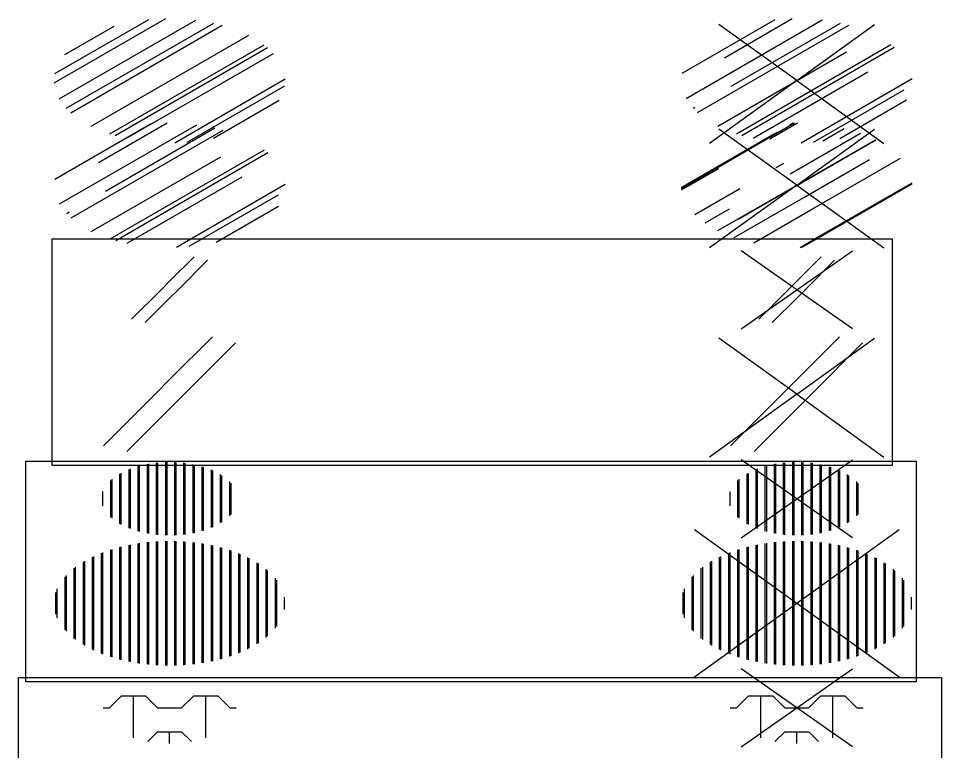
# Model space of a CAD drawing. Header units: metres. Extents: x -77 to 448, y 4806 to 5239.
# Drawn here: x -36.24 to -27.41, y 4987.58 to 4994.59 of the extents above; entities that cross this region are included whole.
import ezdxf
from ezdxf.enums import TextEntityAlignment as Align

# ---------------------------------------------------------------- set-up
doc = ezdxf.new("R2010")
doc.units = ezdxf.units.M
doc.layers.add('V-WE-VH-OPENVERHARDING_STRAATBAKSTEEN-S', color=90, linetype='Continuous', lineweight=25)
doc.styles.add('NLCS-ISO', font='NLCS-ISO.ttf')

# ---------------------------------------------------------------- blocks, each defined once
blk = doc.blocks.new('SVH-HSTEEN_KL-SO')
for p, q in [((-2.875, 0), (-2.3, 0.575)), ((-2.3, 0.575), (-1.15, 0.575)), ((-1.725, 0), (-1.725, 0.575)), ((-0.575, 0), (-1.15, 0.575)), ((0.575, 0), (1.15, 0.575)), ((1.15, 0.575), (2.3, 0.575)), ((1.725, 0), (1.725, 0.575)), ((2.875, 0), (2.3, 0.575)), ((-3.177, 0), (-2.875, 0)), ((-1.725, -1.434), (-1.725, 0)), ((-0.575, 0), (0, 0)), ((0, 0), (0.575, 0)), ((1.725, -1.442), (1.725, 0)), ((2.875, 0), (3.177, 0)), ((-1.041, -1.616), (-0.575, -1.15)), ((-0.575, -1.15), (0, -1.15)), ((0, -1.15), (0.575, -1.15)), ((0, -1.711), (0, -1.15)), ((0, -1.711), (0, -1.15)), ((1.041, -1.616), (0.575, -1.15))]:
    blk.add_line(p, q)
at = {"style": 'NLCS-ISO'}
blk.add_attdef('KLEUR', text='', height=1.8, dxfattribs=at).set_placement((4.25, 0), align=Align.MIDDLE_LEFT)
at = {"style": 'NLCS-ISO', "flags": 1}
blk.add_attdef('FUNCTIE', text='', height=1.8, dxfattribs=at).set_placement((0, -2.75), align=Align.TOP_CENTER)
blk = doc.blocks.new('SVH-KALKZANDSTEEN-SO')
at = {"linetype": 'Continuous'}
for p, q in [((-2.378, -2.685), (-2.378, 2.685)), ((-2.312, -2.702), (-2.312, 2.702)), ((-1.94, -2.786), (-1.94, 2.786)), ((-1.875, -2.798), (-1.875, 2.798)), ((-1.503, -2.863), (-1.503, 2.863)), ((-1.438, -2.873), (-1.438, 2.873)), ((-1.065, -2.919), (-1.065, 2.919)), ((-1, -2.926), (-1, 2.926)), ((-0.628, -2.956), (-0.628, 2.956)), ((-0.563, -2.96), (-0.563, 2.96)), ((-0.19, -2.973), (-0.19, 2.973)), ((-0.125, -2.974), (-0.125, 2.974)), ((0.247, -2.972), (0.247, 2.972)), ((0.312, -2.97), (0.312, 2.97)), ((0.685, -2.952), (0.685, 2.952)), ((0.75, -2.947), (0.75, 2.947)), ((1.122, -2.913), (1.122, 2.913)), ((1.188, -2.905), (1.188, 2.905)), ((1.56, -2.854), (1.56, 2.854)), ((1.625, -2.843), (1.625, 2.843)), ((1.997, -2.774), (1.997, 2.774)), ((2.062, -2.76), (2.062, 2.76)), ((2.435, -2.67), (2.435, 2.67)), ((2.5, -2.653), (2.5, 2.653)), ((-3.69, -2.214), (-3.69, 2.214)), ((-3.625, -2.245), (-3.625, 2.245)), ((-3.253, -2.405), (-3.253, 2.405)), ((-3.188, -2.43), (-3.188, 2.43)), ((-2.815, -2.56), (-2.815, 2.56)), ((-2.75, -2.58), (-2.75, 2.58)), ((2.872, -2.541), (2.872, 2.541)), ((2.938, -2.52), (2.938, 2.52)), ((3.31, -2.382), (3.31, 2.382)), ((3.375, -2.355), (3.375, 2.355)), ((-4.128, -1.978), (-4.128, 1.978)), ((-4.062, -2.016), (-4.062, 2.016)), ((3.747, -2.186), (3.747, 2.186)), ((3.812, -2.153), (3.812, 2.153)), ((4.185, -1.942), (4.185, 1.942)), ((4.25, -1.901), (4.25, 1.901)), ((-4.938, -1.335), (-4.938, 1.335)), ((-4.565, -1.676), (-4.565, 1.676)), ((-4.5, -1.726), (-4.5, 1.726)), ((4.622, -1.63), (4.622, 1.63)), ((4.688, -1.575), (4.688, 1.575)), ((-5.003, -1.263), (-5.003, 1.263)), ((5.06, -1.195), (5.06, 1.195)), ((5.125, -1.111), (5.125, 1.111)), ((-5.44, -0.52), (-5.44, 0.52)), ((-5.375, -0.689), (-5.375, 0.689)), ((5.497, -0.297), (5.497, 0.297))]:
    blk.add_line(p, q, dxfattribs=at)
at = {"style": 'NLCS-ISO'}
blk.add_attdef('KLEUR', text='', height=1.8, dxfattribs=at).set_placement((6.525, 0), align=Align.MIDDLE_LEFT)
at = {"style": 'NLCS-ISO', "flags": 1}
blk.add_attdef('FUNCTIE', text='', height=1.8, dxfattribs=at).set_placement((0, -3.975), align=Align.TOP_CENTER)
blk = doc.blocks.new('SVH-KALKZANDSTEEN_KL-SO')
at = {"linetype": 'Continuous'}
for p, q in [((-1.94, -1.404), (-1.94, 1.404)), ((-1.875, -1.429), (-1.875, 1.429)), ((-1.503, -1.552), (-1.503, 1.552)), ((-1.438, -1.57), (-1.438, 1.57)), ((-1.065, -1.653), (-1.065, 1.653)), ((-1, -1.665), (-1, 1.665)), ((-0.628, -1.717), (-0.628, 1.717)), ((-0.563, -1.724), (-0.563, 1.724)), ((-0.19, -1.747), (-0.19, 1.747)), ((-0.125, -1.749), (-0.125, 1.749)), ((0.247, -1.745), (0.247, 1.745)), ((0.312, -1.742), (0.312, 1.742)), ((0.685, -1.711), (0.685, 1.711)), ((0.75, -1.703), (0.75, 1.703)), ((1.122, -1.642), (1.122, 1.642)), ((1.188, -1.629), (1.188, 1.629)), ((1.56, -1.535), (1.56, 1.535)), ((1.625, -1.516), (1.625, 1.516)), ((1.997, -1.38), (1.997, 1.38)), ((2.062, -1.352), (2.062, 1.352)), ((-2.75, -0.933), (-2.75, 0.933)), ((-2.378, -1.193), (-2.378, 1.193)), ((-2.312, -1.23), (-2.312, 1.23)), ((2.435, -1.159), (2.435, 1.159)), ((2.5, -1.118), (2.5, 1.118)), ((-2.815, -0.875), (-2.815, 0.875)), ((2.872, -0.819), (2.872, 0.819)), ((2.938, -0.749), (2.938, 0.749)), ((-3.188, -0.342), (-3.188, 0.342))]:
    blk.add_line(p, q, dxfattribs=at)
at = {"style": 'NLCS-ISO'}
blk.add_attdef('KLEUR', text='', height=1.8, dxfattribs=at).set_placement((4.25, 0), align=Align.MIDDLE_LEFT)
at = {"style": 'NLCS-ISO', "flags": 1}
blk.add_attdef('FUNCTIE', text='', height=1.8, dxfattribs=at).set_placement((0, -2.75), align=Align.TOP_CENTER)
blk = doc.blocks.new('SVH-METSELWERK-SO')
for p, q in [((0, 0.7), (2.045, 2.745)), ((0.7, 0), (3.154, 2.454)), ((-0.7, 0), (0, 0.7)), ((-3.163, -2.463), (-0.7, 0)), ((0, -0.7), (0.7, 0)), ((-2.04, -2.74), (0, -0.7))]:
    blk.add_line(p, q)
at = {"style": 'NLCS-ISO'}
blk.add_attdef('FORMAAT', text='', height=1.8, dxfattribs=at).set_placement((-6.525, 0), align=Align.MIDDLE_RIGHT)
blk.add_attdef('KLEUR', text='', height=1.8, dxfattribs=at).set_placement((6.525, 0), align=Align.MIDDLE_LEFT)
at = {"style": 'NLCS-ISO', "flags": 1}
blk.add_attdef('FUNCTIE', text='', height=1.8, dxfattribs=at).set_placement((0, -3.975), align=Align.TOP_CENTER)
blk = doc.blocks.new('SVH-METSELWERK_KL-SO')
for p, q in [((0, 0.403), (1.176, 1.578)), ((0.403, 0), (1.814, 1.411)), ((-0.403, 0), (0, 0.403)), ((-1.819, -1.416), (-0.403, 0)), ((-1.173, -1.576), (0, -0.403)), ((0, -0.403), (0.403, 0))]:
    blk.add_line(p, q)
at = {"style": 'NLCS-ISO'}
blk.add_attdef('FORMAAT', text='', height=1.8, dxfattribs=at).set_placement((-4.25, 0), align=Align.MIDDLE_RIGHT)
blk.add_attdef('KLEUR', text='', height=1.8, dxfattribs=at).set_placement((4.25, 0), align=Align.MIDDLE_LEFT)
at = {"style": 'NLCS-ISO', "flags": 1}
blk.add_attdef('FUNCTIE', text='', height=1.8, dxfattribs=at).set_placement((0, -2.75), align=Align.TOP_CENTER)
blk = doc.blocks.new('SVH-NATUURSTEEN-SO')
for p, q in [((-5.499, 0.291), (-0.921, 2.933)), ((-5.266, -0.9), (1.3, 2.891)), ((-3.397, 1.079), (-0.115, 2.974)), ((-3.074, -0.281), (2.157, 2.739)), ((-4.704, -1.56), (2.563, 2.636)), ((-3.758, -2.224), (2.446, 1.358)), ((-2.839, -2.57), (4.544, 1.693)), ((-2.58, -2.643), (4.703, 1.562)), ((-2.026, -2.771), (3.463, 0.398)), ((0.331, -2.958), (5.524, 0.041)), ((0.942, -2.919), (5.207, -0.456)), ((-4.924, -1.35), (-4.806, -1.281)), ((2.223, -2.719), (5.206, -0.997))]:
    blk.add_line(p, q)
at = {"style": 'NLCS-ISO'}
blk.add_attdef('FORMAAT', text='', height=1.8, dxfattribs=at).set_placement((-6.621, -0.096), align=Align.MIDDLE_RIGHT)
blk.add_attdef('KLEUR', text='', height=1.8, dxfattribs=at).set_placement((6.429, -0.096), align=Align.MIDDLE_LEFT)
at = {"style": 'NLCS-ISO', "flags": 1}
blk.add_attdef('FUNCTIE', text='', height=1.8, dxfattribs=at).set_placement((0, -3.975), align=Align.TOP_CENTER)
blk = doc.blocks.new('SVH-NATUURSTEEN_01-SO')
for p, q in [((-5.521, -0.11), (-0.181, 2.973)), ((-5.49, 0.333), (-0.999, 2.926)), ((-5.283, -0.872), (1.247, 2.898)), ((-4.947, -1.325), (2.111, 2.749)), ((-5.018, 1.244), (-2.655, 2.609)), ((-4.73, -1.538), (2.519, 2.648)), ((-3.753, -2.183), (3.784, 2.168)), ((-2.861, -2.545), (4.516, 1.714)), ((-2.609, -2.622), (4.677, 1.584)), ((-2.069, -2.759), (4.966, 1.303)), ((0.241, -2.972), (5.523, 0.078)), ((0.84, -2.94), (5.506, -0.247)), ((2.102, -2.751), (5.244, -0.937))]:
    blk.add_line(p, q)
at = {"style": 'NLCS-ISO'}
blk.add_attdef('FORMAAT', text='', height=1.8, dxfattribs=at).set_placement((-6.525, 0), align=Align.MIDDLE_RIGHT)
blk.add_attdef('KLEUR', text='', height=1.8, dxfattribs=at).set_placement((6.525, 0), align=Align.MIDDLE_LEFT)
at = {"style": 'NLCS-ISO', "flags": 1}
blk.add_attdef('FUNCTIE', text='', height=1.8, dxfattribs=at).set_placement((0, -3.975), align=Align.TOP_CENTER)
blk = doc.blocks.new('V-SVH-HSTEEN_KL-SO')
for p, q in [((-2.662, -1.864), (2.662, 1.864)), ((2.662, -1.864), (-2.662, 1.864)), ((-2.875, 0), (-2.3, 0.575)), ((-2.3, 0.575), (-1.15, 0.575)), ((-1.725, 0), (-1.725, 0.575)), ((-0.575, 0), (-1.15, 0.575)), ((0.575, 0), (1.15, 0.575)), ((1.15, 0.575), (2.3, 0.575)), ((1.725, 0), (1.725, 0.575)), ((2.875, 0), (2.3, 0.575)), ((-3.177, 0), (-2.875, 0)), ((-1.725, -1.434), (-1.725, 0)), ((-0.575, 0), (0, 0)), ((0, 0), (0.575, 0)), ((1.725, -1.442), (1.725, 0)), ((2.875, 0), (3.177, 0)), ((-1.041, -1.616), (-0.575, -1.15)), ((-0.575, -1.15), (0, -1.15)), ((0, -1.15), (0.575, -1.15)), ((0, -1.711), (0, -1.15)), ((0, -1.711), (0, -1.15)), ((1.041, -1.616), (0.575, -1.15))]:
    blk.add_line(p, q)
at = {"style": 'NLCS-ISO'}
blk.add_attdef('KLEUR', text='', height=1.8, dxfattribs=at).set_placement((4.25, 0), align=Align.MIDDLE_LEFT)
at = {"style": 'NLCS-ISO', "flags": 1}
blk.add_attdef('FUNCTIE', text='', height=1.8, dxfattribs=at).set_placement((0, -2.75), align=Align.TOP_CENTER)
blk = doc.blocks.new('V-SVH-KALKZANDSTEEN-SO')
for p, q in [((-4.895, -3.524), (4.895, 3.524)), ((-4.895, 3.524), (4.895, -3.524))]:
    blk.add_line(p, q)
at = {"linetype": 'Continuous'}
for p, q in [((-2.378, -2.685), (-2.378, 2.685)), ((-2.312, -2.702), (-2.312, 2.702)), ((-1.94, -2.786), (-1.94, 2.786)), ((-1.875, -2.798), (-1.875, 2.798)), ((-1.503, -2.863), (-1.503, 2.863)), ((-1.438, -2.873), (-1.438, 2.873)), ((-1.065, -2.919), (-1.065, 2.919)), ((-1, -2.926), (-1, 2.926)), ((-0.628, -2.956), (-0.628, 2.956)), ((-0.563, -2.96), (-0.563, 2.96)), ((-0.19, -2.973), (-0.19, 2.973)), ((-0.125, -2.974), (-0.125, 2.974)), ((0.247, -2.972), (0.247, 2.972)), ((0.312, -2.97), (0.312, 2.97)), ((0.685, -2.952), (0.685, 2.952)), ((0.75, -2.947), (0.75, 2.947)), ((1.122, -2.913), (1.122, 2.913)), ((1.188, -2.905), (1.188, 2.905)), ((1.56, -2.854), (1.56, 2.854)), ((1.625, -2.843), (1.625, 2.843)), ((1.997, -2.774), (1.997, 2.774)), ((2.062, -2.76), (2.062, 2.76)), ((2.435, -2.67), (2.435, 2.67)), ((2.5, -2.653), (2.5, 2.653)), ((-3.69, -2.214), (-3.69, 2.214)), ((-3.625, -2.245), (-3.625, 2.245)), ((-3.253, -2.405), (-3.253, 2.405)), ((-3.188, -2.43), (-3.188, 2.43)), ((-2.815, -2.56), (-2.815, 2.56)), ((-2.75, -2.58), (-2.75, 2.58)), ((2.872, -2.541), (2.872, 2.541)), ((2.938, -2.52), (2.938, 2.52)), ((3.31, -2.382), (3.31, 2.382)), ((3.375, -2.355), (3.375, 2.355)), ((-4.128, -1.978), (-4.128, 1.978)), ((-4.062, -2.016), (-4.062, 2.016)), ((3.747, -2.186), (3.747, 2.186)), ((3.812, -2.153), (3.812, 2.153)), ((4.185, -1.942), (4.185, 1.942)), ((4.25, -1.901), (4.25, 1.901)), ((-4.938, -1.335), (-4.938, 1.335)), ((-4.565, -1.676), (-4.565, 1.676)), ((-4.5, -1.726), (-4.5, 1.726)), ((4.622, -1.63), (4.622, 1.63)), ((4.688, -1.575), (4.688, 1.575)), ((-5.003, -1.263), (-5.003, 1.263)), ((5.06, -1.195), (5.06, 1.195)), ((5.125, -1.111), (5.125, 1.111)), ((-5.44, -0.52), (-5.44, 0.52)), ((-5.375, -0.689), (-5.375, 0.689)), ((5.497, -0.297), (5.497, 0.297))]:
    blk.add_line(p, q, dxfattribs=at)
at = {"style": 'NLCS-ISO'}
blk.add_attdef('KLEUR', text='', height=1.8, dxfattribs=at).set_placement((6.525, 0), align=Align.MIDDLE_LEFT)
at = {"style": 'NLCS-ISO', "flags": 1}
blk.add_attdef('FUNCTIE', text='', height=1.8, dxfattribs=at).set_placement((0, -3.975), align=Align.TOP_CENTER)
blk = doc.blocks.new('V-SVH-KALKZANDSTEEN_KL-SO')
for p, q in [((-2.662, -1.864), (2.662, 1.864)), ((2.662, -1.864), (-2.662, 1.864))]:
    blk.add_line(p, q)
at = {"linetype": 'Continuous'}
for p, q in [((-1.94, -1.404), (-1.94, 1.404)), ((-1.875, -1.429), (-1.875, 1.429)), ((-1.503, -1.552), (-1.503, 1.552)), ((-1.438, -1.57), (-1.438, 1.57)), ((-1.065, -1.653), (-1.065, 1.653)), ((-1, -1.665), (-1, 1.665)), ((-0.628, -1.717), (-0.628, 1.717)), ((-0.563, -1.724), (-0.563, 1.724)), ((-0.19, -1.747), (-0.19, 1.747)), ((-0.125, -1.749), (-0.125, 1.749)), ((0.247, -1.745), (0.247, 1.745)), ((0.312, -1.742), (0.312, 1.742)), ((0.685, -1.711), (0.685, 1.711)), ((0.75, -1.703), (0.75, 1.703)), ((1.122, -1.642), (1.122, 1.642)), ((1.188, -1.629), (1.188, 1.629)), ((1.56, -1.535), (1.56, 1.535)), ((1.625, -1.516), (1.625, 1.516)), ((1.997, -1.38), (1.997, 1.38)), ((2.062, -1.352), (2.062, 1.352)), ((-2.75, -0.933), (-2.75, 0.933)), ((-2.378, -1.193), (-2.378, 1.193)), ((-2.312, -1.23), (-2.312, 1.23)), ((2.435, -1.159), (2.435, 1.159)), ((2.5, -1.118), (2.5, 1.118)), ((-2.815, -0.875), (-2.815, 0.875)), ((2.872, -0.819), (2.872, 0.819)), ((2.938, -0.749), (2.938, 0.749)), ((-3.188, -0.342), (-3.188, 0.342))]:
    blk.add_line(p, q, dxfattribs=at)
at = {"style": 'NLCS-ISO'}
blk.add_attdef('KLEUR', text='', height=1.8, dxfattribs=at).set_placement((4.25, 0), align=Align.MIDDLE_LEFT)
at = {"style": 'NLCS-ISO', "flags": 1}
blk.add_attdef('FUNCTIE', text='', height=1.8, dxfattribs=at).set_placement((0, -2.75), align=Align.TOP_CENTER)
blk = doc.blocks.new('V-SVH-METSELWERK-SO')
for p, q in [((0, 0), (-3.728, 2.684)), ((0, 0.7), (2.045, 2.745)), ((0, 0), (3.728, 2.684)), ((0.7, 0), (3.154, 2.454)), ((-0.7, 0), (0, 0.7)), ((0, 0), (-4.172, -3.003)), ((-3.163, -2.463), (-0.7, 0)), ((0, -0.7), (0.7, 0)), ((0, 0), (4.172, -3.003)), ((-2.04, -2.74), (0, -0.7))]:
    blk.add_line(p, q)
at = {"style": 'NLCS-ISO'}
blk.add_attdef('KLEUR', text='', height=1.8, dxfattribs=at).set_placement((6.525, 0), align=Align.MIDDLE_LEFT)
blk = doc.blocks.new('V-SVH-METSELWERK_KL-SO')
for p, q in [((-2.662, -1.864), (2.662, 1.864)), ((2.662, -1.864), (-2.662, 1.864)), ((0, 0.403), (1.176, 1.578)), ((0.403, 0), (1.814, 1.411)), ((-0.403, 0), (0, 0.403)), ((-1.819, -1.416), (-0.403, 0)), ((-1.173, -1.576), (0, -0.403)), ((0, -0.403), (0.403, 0))]:
    blk.add_line(p, q)
at = {"style": 'NLCS-ISO'}
blk.add_attdef('FORMAAT', text='', height=1.8, dxfattribs=at).set_placement((-4.25, 0), align=Align.MIDDLE_RIGHT)
blk.add_attdef('KLEUR', text='', height=1.8, dxfattribs=at).set_placement((4.25, 0), align=Align.MIDDLE_LEFT)
at = {"style": 'NLCS-ISO', "flags": 1}
blk.add_attdef('FUNCTIE', text='', height=1.8, dxfattribs=at).set_placement((0, -2.75), align=Align.TOP_CENTER)
blk = doc.blocks.new('V-SVH-NATUURSTEEN-SO')
for p, q in [((0, 0), (-3.728, 2.684)), ((-1.314, 2.275), (-0.102, 2.974)), ((-1.28, 2.216), (0.034, 2.975)), ((-0.334, 2.879), (-0.17, 2.974)), ((0, 0), (3.728, 2.684)), ((1.246, 2.127), (2.262, 2.714)), ((-5.521, -0.116), (-1.33, 2.304)), ((-5.518, -0.152), (-1.314, 2.275)), ((-1.33, 2.304), (-0.905, 2.549)), ((-0.314, 0.543), (3.045, 2.482)), ((0, 0), (3.768, 2.176)), ((0.01, -0.018), (3.791, 2.164)), ((-0.983, 0.84), (-0.61, 1.056)), ((0.337, -0.583), (3.478, 1.231)), ((0.68, -1.178), (4.971, 1.299)), ((-5.509, -0.225), (-3.732, 0.801)), ((0, 0), (-4.172, -3.003)), ((0, 0), (-0.062, -0.036)), ((1.33, -2.304), (5.521, 0.116)), ((1.35, -2.339), (5.523, 0.07)), ((2.399, -1.701), (5.522, 0.101)), ((-4.871, -1.404), (-2.715, -0.16)), ((-3.768, -2.176), (0, 0)), ((-2.788, -1.634), (0.01, -0.018)), ((0, 0), (4.172, -3.003)), ((-2.988, -2.502), (0.336, -0.583)), ((-4.387, -1.809), (-3.212, -1.131)), ((-2.06, -2.761), (0.68, -1.179)), ((0.17, -2.974), (1.33, -2.304)), ((0.197, -2.973), (1.336, -2.315)), ((0.254, -2.972), (1.35, -2.339))]:
    blk.add_line(p, q)
at = {"style": 'NLCS-ISO'}
blk.add_attdef('KLEUR', text='', height=1.8, dxfattribs=at).set_placement((7.295, 0), align=Align.MIDDLE_LEFT)
at = {"style": 'NLCS-ISO', "flags": 1}
blk.add_attdef('FUNCTIE', text='', height=1.8, dxfattribs=at).set_placement((0.116, -5.455), align=Align.TOP_CENTER)
blk = doc.blocks.new('V-SVH-NATUURSTEEN_01-SO')
for p, q in [((-5.486, 0.352), (-1.034, 2.922)), ((-5.486, 0.352), (-1.034, 2.922)), ((-5.29, -0.859), (1.223, 2.901)), ((-5.29, -0.859), (1.223, 2.901)), ((-4.741, -1.527), (2.5, 2.653)), ((-4.741, -1.527), (2.5, 2.653)), ((0, 0), (-3.728, 2.684)), ((-3.461, 1.096), (-0.211, 2.973)), ((-3.461, 1.096), (-0.211, 2.973)), ((-3.138, -0.264), (2.09, 2.754)), ((-3.138, -0.264), (2.09, 2.754)), ((0, 0), (3.728, 2.684)), ((-3.768, -2.176), (2.382, 1.375)), ((-3.768, -2.176), (2.382, 1.375)), ((-2.879, -2.539), (4.503, 1.723)), ((-2.879, -2.539), (4.503, 1.723)), ((-2.628, -2.617), (4.665, 1.594)), ((-2.628, -2.617), (4.665, 1.594)), ((0, 0), (-4.172, -3.003)), ((-2.09, -2.754), (3.399, 0.415)), ((-2.09, -2.754), (3.399, 0.415)), ((0.211, -2.973), (5.522, 0.094)), ((0.211, -2.973), (5.522, 0.094)), ((0, 0), (4.172, -3.003)), ((0.807, -2.943), (5.143, -0.439)), ((0.807, -2.943), (5.143, -0.439)), ((-4.957, -1.314), (-4.87, -1.264)), ((-4.957, -1.314), (-4.87, -1.264)), ((2.055, -2.761), (5.259, -0.912)), ((2.055, -2.761), (5.259, -0.912))]:
    blk.add_line(p, q)
at = {"style": 'NLCS-ISO', "flags": 1}
blk.add_attdef('FUNCTIE', text='', height=1.8, dxfattribs=at).set_placement((0, -3.975), align=Align.TOP_CENTER)

msp = doc.modelspace()

# ---------------------------------------------------------------- linework, layer by layer
at = {"color": 2}
for points in [[(-35.9218, 4992.4839), (-27.8864, 4992.4839), (-27.8864, 4990.3146), (-35.9218, 4990.3146)], [(-36.1758, 4990.3589), (-27.6556, 4990.3589), (-27.6556, 4988.2474), (-36.1758, 4988.2474)], [(-36.245, 4988.2892), (-27.413, 4988.2892), (-27.413, 4984.2853), (-36.245, 4984.2853)]]:
    msp.add_lwpolyline(points, close=True, dxfattribs=at)

# ---------------------------------------------------------------- block references
at = {"layer": 'V-WE-VH-OPENVERHARDING_STRAATBAKSTEEN-S', "xscale": 0.2, "yscale": 0.2, "zscale": 0.2}
for name, p in [('SVH-NATUURSTEEN_01-SO', (-34.7985, 4993.9979)), ('V-SVH-NATUURSTEEN_01-SO', (-28.7985, 4993.9979)), ('SVH-NATUURSTEEN-SO', (-34.7985, 4992.9979)), ('V-SVH-NATUURSTEEN-SO', (-28.7985, 4992.9979)), ('V-SVH-METSELWERK_KL-SO', (-28.7985, 4991.9979)), ('SVH-METSELWERK_KL-SO', (-34.7985, 4991.9979)), ('SVH-METSELWERK-SO', (-34.7985, 4990.9979)), ('V-SVH-METSELWERK-SO', (-28.7985, 4990.9979)), ('SVH-KALKZANDSTEEN_KL-SO', (-34.7985, 4989.9979)), ('V-SVH-KALKZANDSTEEN_KL-SO', (-28.7985, 4989.9979)), ('V-SVH-KALKZANDSTEEN-SO', (-28.7985, 4988.9979)), ('SVH-KALKZANDSTEEN-SO', (-34.7985, 4988.9979)), ('V-SVH-HSTEEN_KL-SO', (-28.7985, 4987.9979)), ('SVH-HSTEEN_KL-SO', (-34.7985, 4987.9979))]:
    msp.add_blockref(name, p, dxfattribs=at)

doc.saveas('drawing.dxf')
